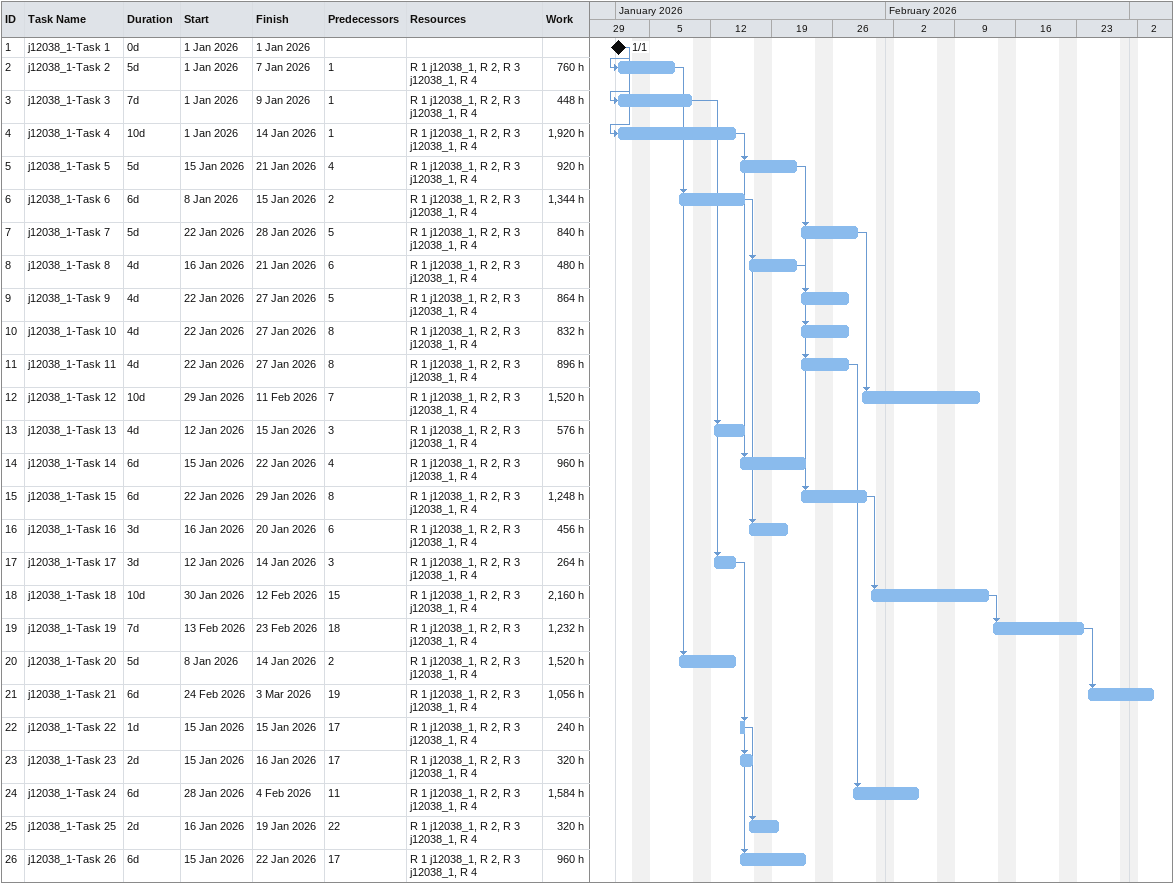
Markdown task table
| ID | Task | Duration | Start | Finish | Predecessors | Resources | Work (h) |
|---|---|---|---|---|---|---|---|
| 1 | j12038_1-Task 1 | 0d | 2026-01-01 | 2026-01-01 |  |  |  |
| 2 | j12038_1-Task 2 | 5d | 2026-01-01 | 2026-01-07 | 1 | R 1 j12038_1, R 2, R 3 j12038_1, R 4 | 760 |
| 3 | j12038_1-Task 3 | 7d | 2026-01-01 | 2026-01-09 | 1 | R 1 j12038_1, R 2, R 3 j12038_1, R 4 | 448 |
| 4 | j12038_1-Task 4 | 10d | 2026-01-01 | 2026-01-14 | 1 | R 1 j12038_1, R 2, R 3 j12038_1, R 4 | 1920 |
| 5 | j12038_1-Task 5 | 5d | 2026-01-15 | 2026-01-21 | 4 | R 1 j12038_1, R 2, R 3 j12038_1, R 4 | 920 |
| 6 | j12038_1-Task 6 | 6d | 2026-01-08 | 2026-01-15 | 2 | R 1 j12038_1, R 2, R 3 j12038_1, R 4 | 1344 |
| 7 | j12038_1-Task 7 | 5d | 2026-01-22 | 2026-01-28 | 5 | R 1 j12038_1, R 2, R 3 j12038_1, R 4 | 840 |
| 8 | j12038_1-Task 8 | 4d | 2026-01-16 | 2026-01-21 | 6 | R 1 j12038_1, R 2, R 3 j12038_1, R 4 | 480 |
| 9 | j12038_1-Task 9 | 4d | 2026-01-22 | 2026-01-27 | 5 | R 1 j12038_1, R 2, R 3 j12038_1, R 4 | 864 |
| 10 | j12038_1-Task 10 | 4d | 2026-01-22 | 2026-01-27 | 8 | R 1 j12038_1, R 2, R 3 j12038_1, R 4 | 832 |
| 11 | j12038_1-Task 11 | 4d | 2026-01-22 | 2026-01-27 | 8 | R 1 j12038_1, R 2, R 3 j12038_1, R 4 | 896 |
| 12 | j12038_1-Task 12 | 10d | 2026-01-29 | 2026-02-11 | 7 | R 1 j12038_1, R 2, R 3 j12038_1, R 4 | 1520 |
| 13 | j12038_1-Task 13 | 4d | 2026-01-12 | 2026-01-15 | 3 | R 1 j12038_1, R 2, R 3 j12038_1, R 4 | 576 |
| 14 | j12038_1-Task 14 | 6d | 2026-01-15 | 2026-01-22 | 4 | R 1 j12038_1, R 2, R 3 j12038_1, R 4 | 960 |
| 15 | j12038_1-Task 15 | 6d | 2026-01-22 | 2026-01-29 | 8 | R 1 j12038_1, R 2, R 3 j12038_1, R 4 | 1248 |
| 16 | j12038_1-Task 16 | 3d | 2026-01-16 | 2026-01-20 | 6 | R 1 j12038_1, R 2, R 3 j12038_1, R 4 | 456 |
| 17 | j12038_1-Task 17 | 3d | 2026-01-12 | 2026-01-14 | 3 | R 1 j12038_1, R 2, R 3 j12038_1, R 4 | 264 |
| 18 | j12038_1-Task 18 | 10d | 2026-01-30 | 2026-02-12 | 15 | R 1 j12038_1, R 2, R 3 j12038_1, R 4 | 2160 |
| 19 | j12038_1-Task 19 | 7d | 2026-02-13 | 2026-02-23 | 18 | R 1 j12038_1, R 2, R 3 j12038_1, R 4 | 1232 |
| 20 | j12038_1-Task 20 | 5d | 2026-01-08 | 2026-01-14 | 2 | R 1 j12038_1, R 2, R 3 j12038_1, R 4 | 1520 |
| 21 | j12038_1-Task 21 | 6d | 2026-02-24 | 2026-03-03 | 19 | R 1 j12038_1, R 2, R 3 j12038_1, R 4 | 1056 |
| 22 | j12038_1-Task 22 | 1d | 2026-01-15 | 2026-01-15 | 17 | R 1 j12038_1, R 2, R 3 j12038_1, R 4 | 240 |
| 23 | j12038_1-Task 23 | 2d | 2026-01-15 | 2026-01-16 | 17 | R 1 j12038_1, R 2, R 3 j12038_1, R 4 | 320 |
| 24 | j12038_1-Task 24 | 6d | 2026-01-28 | 2026-02-04 | 11 | R 1 j12038_1, R 2, R 3 j12038_1, R 4 | 1584 |
| 25 | j12038_1-Task 25 | 2d | 2026-01-16 | 2026-01-19 | 22 | R 1 j12038_1, R 2, R 3 j12038_1, R 4 | 320 |
| 26 | j12038_1-Task 26 | 6d | 2026-01-15 | 2026-01-22 | 17 | R 1 j12038_1, R 2, R 3 j12038_1, R 4 | 960 |
